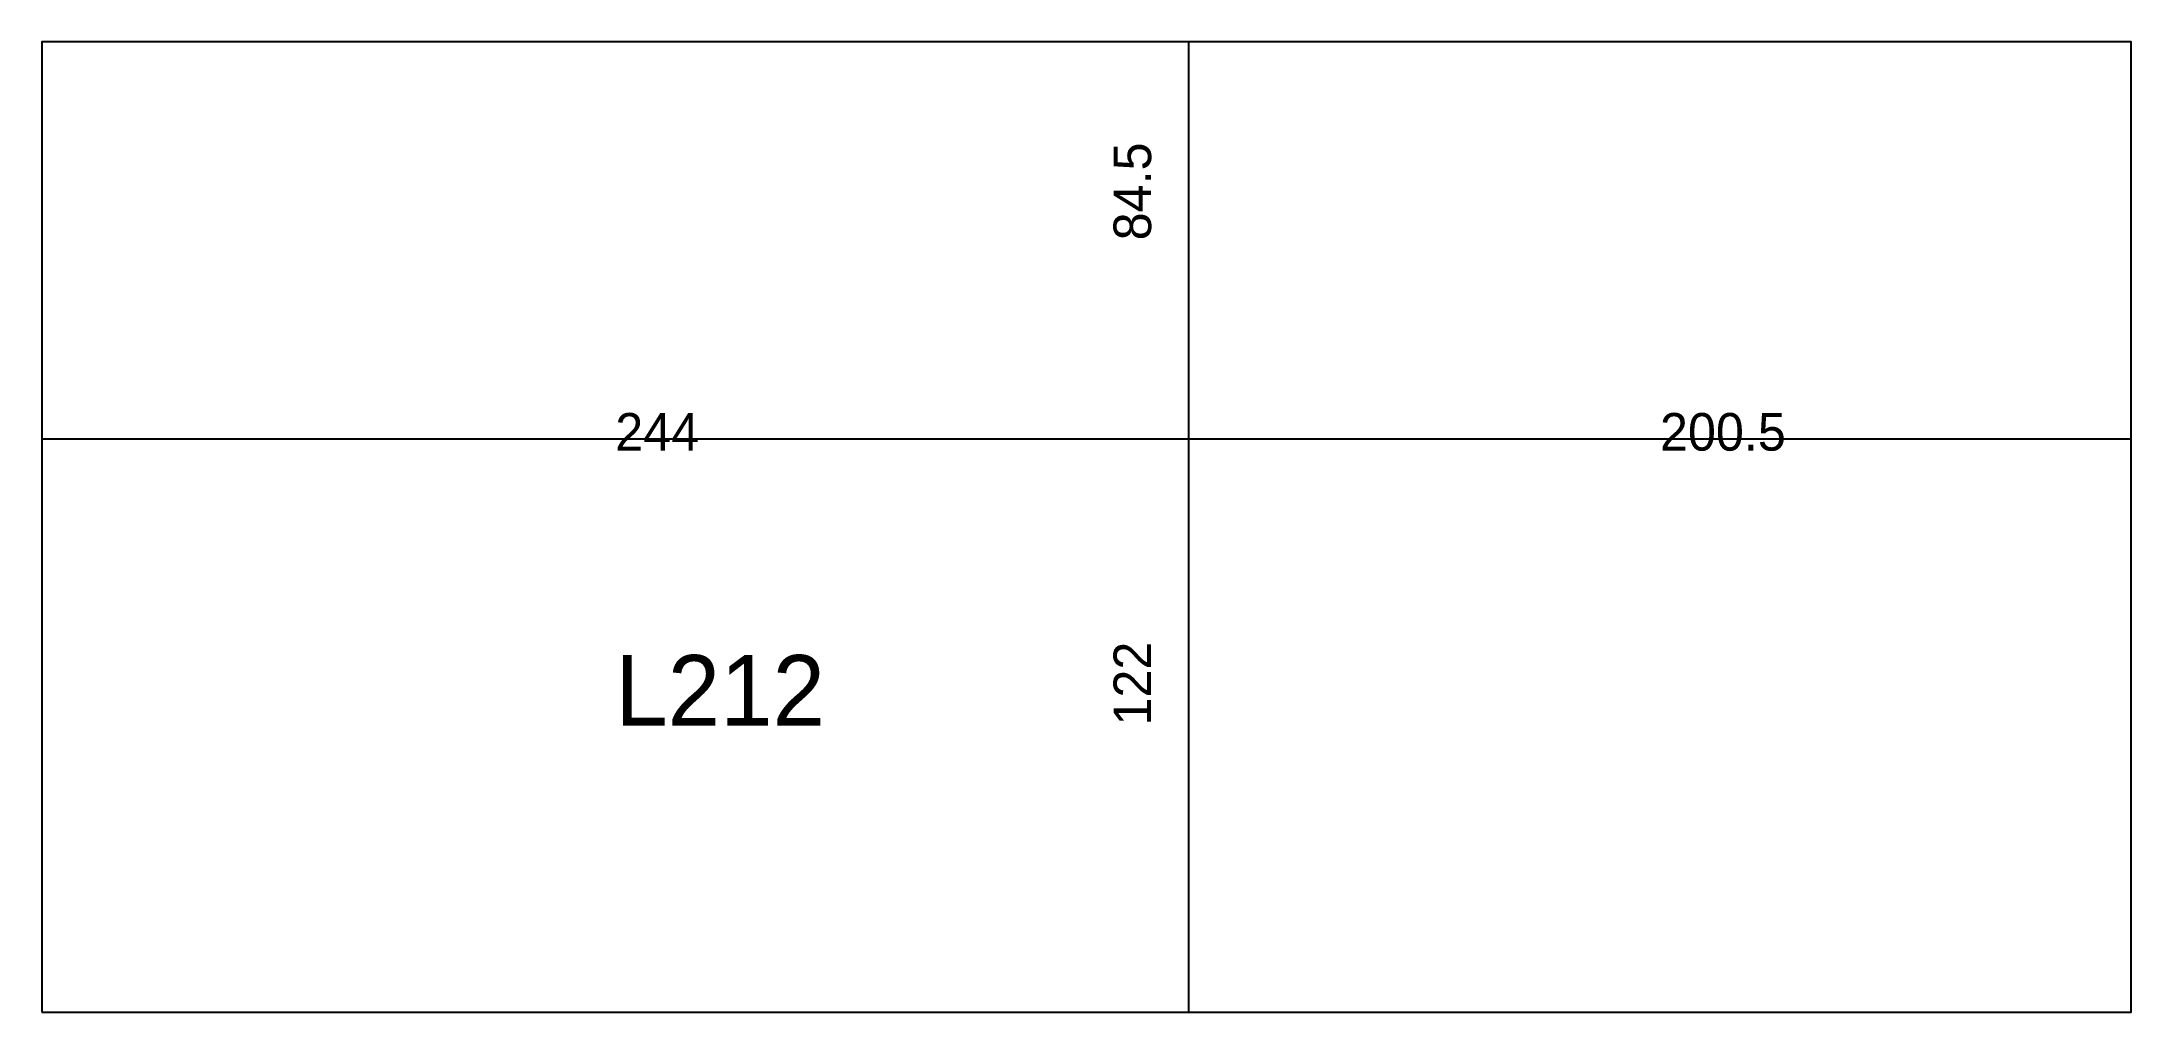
# Model space of a CAD drawing. Extents: x 0 to 444, y 0 to 206.
import ezdxf

# ---------------------------------------------------------------- set-up
doc = ezdxf.new("R2010")
doc.units = 0
for name, color, linetype in [('3', 3, 'Continuous'), ('4', 4, 'Continuous'), ('Painéis', 200, 'Continuous')]:
    doc.layers.add(name, color=color, linetype=linetype)

msp = doc.modelspace()

# ---------------------------------------------------------------- linework, layer by layer
at = {"layer": '3'}
for p, q in [((444.5, 206.5), (0, 206.5)), ((0, 206.5), (0, 0)), ((244, 0), (244, 206.5)), ((444.5, 0), (444.5, 206.5)), ((0, 122), (444.5, 122)), ((0, 0), (444.5, 0))]:
    msp.add_line(p, q, dxfattribs=at)
at = {"layer": '3', "lineweight": 25}
msp.add_lwpolyline([(0, 0), (444.5, 0), (444.5, 206.5), (0, 206.5)], close=True, dxfattribs=at)
at = {"layer": 'Painéis', "lineweight": 18}
for p, q in [((244, 0), (244, 206.5)), ((0, 122), (444.5, 122))]:
    msp.add_line(p, q, dxfattribs=at)

# ---------------------------------------------------------------- texts
at = {"layer": '4'}
msp.add_text('L212', height=15, dxfattribs=at).set_placement((122, 61))
at = {"layer": 'Painéis'}
for s, p in [('84.5', (236, 164.25)), ('122', (236, 61))]:
    msp.add_text(s, height=8, rotation=90, dxfattribs=at).set_placement(p)
for s, p in [('244', (122, 119.5)), ('200.5', (344.25, 119.5))]:
    msp.add_text(s, height=8, dxfattribs=at).set_placement(p)

doc.saveas('drawing.dxf')
